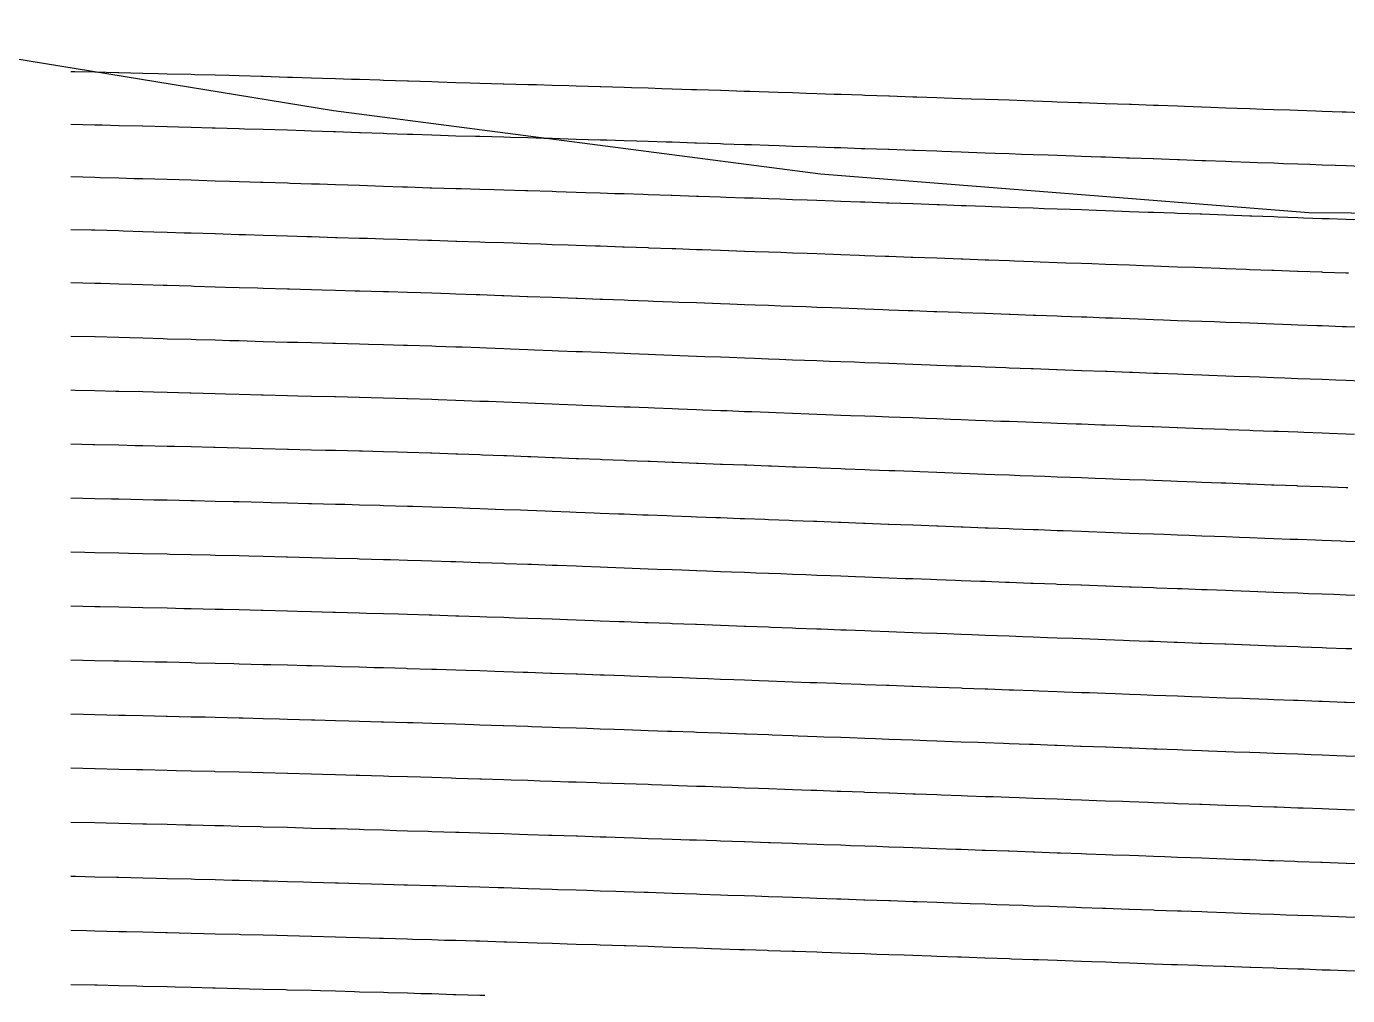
# Model space of a CAD drawing. Header units: metres. Extents: x 0 to 7092, y 40 to 458.
# Drawn here: x 222.2 to 395.8, y 40 to 167.4 of the extents above; entities that cross this region are included whole.
import ezdxf

# ---------------------------------------------------------------- set-up
doc = ezdxf.new("R2010")
doc.units = ezdxf.units.M

msp = doc.modelspace()

# ---------------------------------------------------------------- linework, layer by layer
at = {"color": 1}
msp.add_lwpolyline([(194.87, 167.37), (262.54, 156.32), (262.54, 156.32), (262.54, 156.32), (262.54, 156.32), (262.54, 156.32), (262.54, 156.32), (326.5, 148), (326.5, 148), (326.5, 148), (326.5, 148), (326.5, 148), (326.5, 148), (326.5, 148), (326.5, 148), (326.5, 148), (390.67, 142.92), (390.67, 142.92), (390.67, 142.92), (390.67, 142.92), (390.67, 142.92), (390.67, 142.92), (463.38, 142.37)], dxfattribs=at)
at = {"layer": 'Contour_Level_10'}
msp.add_lwpolyline([(396.75, 141.95), (395.57, 141.99), (393.37, 142.07), (392.41, 142.1), (389.98, 142.19), (389.25, 142.22), (386.59, 142.32), (386.09, 142.33), (383.19, 142.44), (382.93, 142.45), (379.79, 142.56), (379.76, 142.56), (376.6, 142.68), (376.39, 142.68), (373.44, 142.79), (372.99, 142.81), (370.28, 142.91), (369.58, 142.93), (367.12, 143.02), (366.17, 143.05), (363.96, 143.13), (362.76, 143.18), (360.79, 143.25), (359.34, 143.3), (357.63, 143.36), (355.91, 143.42), (354.47, 143.48), (352.48, 143.55), (351.31, 143.59), (349.04, 143.67), (348.15, 143.7), (345.6, 143.79), (344.99, 143.81), (342.15, 143.92), (341.82, 143.93), (338.69, 144.04), (338.66, 144.04), (335.5, 144.15), (335.22, 144.16), (332.34, 144.26), (331.75, 144.29), (329.18, 144.38), (328.25, 144.41), (326.01, 144.49), (324.75, 144.53), (322.85, 144.6), (321.22, 144.65), (319.69, 144.71), (317.68, 144.78), (316.53, 144.82), (314.11, 144.9), (313.37, 144.93), (310.52, 145.02), (310.21, 145.03), (307.04, 145.14), (306.89, 145.15), (303.88, 145.25), (303.21, 145.27), (300.72, 145.35), (299.47, 145.39), (297.56, 145.46), (295.66, 145.52), (294.4, 145.56), (291.77, 145.64), (291.24, 145.66), (288.07, 145.75), (287.75, 145.76), (284.91, 145.85), (283.58, 145.89), (281.75, 145.94), (279.31, 146.01), (278.59, 146.03), (275.43, 146.13), (275.23, 146.13), (272.26, 146.23), (271.59, 146.26), (269.1, 146.34), (268.02, 146.38), (265.94, 146.45), (264.39, 146.5), (262.78, 146.56), (260.67, 146.62), (259.62, 146.66), (256.85, 146.75), (256.46, 146.76), (253.29, 146.86), (252.93, 146.87), (250.13, 146.96), (248.92, 146.99), (246.97, 147.05), (244.82, 147.12), (243.81, 147.15), (240.65, 147.24), (240.63, 147.24), (237.49, 147.33), (236.32, 147.36), (234.32, 147.42), (231.87, 147.49), (231.16, 147.51), (228, 147.59)], dxfattribs=at)
at = {"layer": 'Contour_Level_11'}
msp.add_lwpolyline([(395.91, 134.93), (395.57, 134.94), (392.54, 135.05), (392.41, 135.06), (389.25, 135.17), (389.17, 135.17), (386.09, 135.29), (385.8, 135.3), (382.93, 135.4), (382.43, 135.42), (379.76, 135.52), (379.05, 135.54), (376.6, 135.63), (375.68, 135.67), (373.44, 135.75), (372.3, 135.79), (370.28, 135.86), (368.92, 135.91), (367.12, 135.98), (365.54, 136.04), (363.96, 136.09), (362.16, 136.16), (360.79, 136.21), (358.77, 136.28), (357.63, 136.32), (355.39, 136.41), (354.47, 136.44), (352, 136.53), (351.31, 136.55), (348.6, 136.65), (348.15, 136.67), (345.21, 136.77), (344.99, 136.78), (341.82, 136.9), (341.81, 136.9), (338.66, 137.01), (338.41, 137.02), (335.5, 137.13), (335, 137.14), (332.34, 137.24), (331.59, 137.27), (329.18, 137.35), (328.17, 137.39), (326.01, 137.47), (324.75, 137.51), (322.85, 137.58), (321.31, 137.64), (319.69, 137.69), (317.88, 137.76), (316.53, 137.81), (314.43, 137.88), (313.37, 137.92), (310.96, 138.01), (310.21, 138.03), (307.49, 138.13), (307.04, 138.14), (304, 138.25), (303.88, 138.26), (300.72, 138.37), (300.48, 138.38), (297.56, 138.48), (296.94, 138.5), (294.4, 138.59), (293.37, 138.62), (291.24, 138.69), (289.77, 138.74), (288.07, 138.8), (286.13, 138.87), (284.91, 138.91), (282.45, 138.99), (281.75, 139.01), (278.74, 139.11), (278.59, 139.12), (275.43, 139.22), (274.93, 139.24), (272.26, 139.32), (270.96, 139.36), (269.1, 139.42), (266.99, 139.48), (265.94, 139.52), (263.01, 139.61), (262.78, 139.61), (259.62, 139.71), (259.01, 139.73), (256.46, 139.81), (254.99, 139.85), (253.29, 139.9), (250.96, 139.98), (250.13, 140), (246.97, 140.1), (246.94, 140.1), (243.81, 140.19), (242.92, 140.22), (240.65, 140.29), (238.91, 140.35), (237.49, 140.39), (234.89, 140.47), (234.32, 140.49), (231.16, 140.58), (230.74, 140.59), (228, 140.66)], dxfattribs=at)
at = {"layer": 'Contour_Level_12'}
msp.add_lwpolyline([(398.41, 127.79), (395.57, 127.89), (395.06, 127.91), (392.41, 128.01), (391.71, 128.03), (389.25, 128.12), (388.36, 128.16), (386.09, 128.24), (385.01, 128.28), (382.93, 128.36), (381.65, 128.4), (379.76, 128.47), (378.3, 128.53), (376.6, 128.59), (374.95, 128.65), (373.44, 128.7), (371.59, 128.77), (370.28, 128.82), (368.24, 128.89), (367.12, 128.94), (364.88, 129.02), (363.96, 129.05), (361.53, 129.14), (360.79, 129.17), (358.17, 129.26), (357.63, 129.28), (354.82, 129.39), (354.47, 129.4), (351.47, 129.51), (351.31, 129.52), (348.15, 129.63), (348.11, 129.63), (344.99, 129.75), (344.76, 129.76), (341.82, 129.86), (341.4, 129.88), (338.66, 129.98), (338.05, 130), (335.5, 130.1), (334.69, 130.13), (332.34, 130.21), (331.34, 130.25), (329.18, 130.33), (327.99, 130.37), (326.01, 130.44), (324.64, 130.5), (322.85, 130.56), (321.29, 130.62), (319.69, 130.68), (317.94, 130.74), (316.53, 130.79), (314.6, 130.86), (313.37, 130.91), (311.25, 130.99), (310.21, 131.03), (307.91, 131.11), (307.04, 131.14), (304.58, 131.23), (303.88, 131.26), (301.24, 131.36), (300.72, 131.38), (297.91, 131.48), (297.56, 131.49), (294.59, 131.6), (294.4, 131.61), (291.27, 131.73), (291.24, 131.73), (288.07, 131.85), (287.95, 131.85), (284.91, 131.96), (284.63, 131.97), (281.75, 132.08), (281.27, 132.1), (278.59, 132.19), (277.82, 132.22), (275.43, 132.3), (274, 132.34), (272.26, 132.39), (269.75, 132.47), (269.1, 132.48), (265.94, 132.57), (265.39, 132.59), (262.78, 132.66), (261.04, 132.71), (259.62, 132.75), (256.75, 132.83), (256.46, 132.84), (253.29, 132.94), (252.52, 132.96), (250.13, 133.03), (248.34, 133.08), (246.97, 133.12), (244.22, 133.2), (243.81, 133.22), (240.65, 133.31), (240.14, 133.33), (237.49, 133.41), (236.08, 133.45), (234.32, 133.5), (231.93, 133.57), (231.16, 133.6), (228, 133.68)], dxfattribs=at)
at = {"layer": 'Contour_Level_13'}
msp.add_lwpolyline([(397.55, 120.77), (395.57, 120.84), (394.21, 120.89), (392.41, 120.96), (390.87, 121.02), (389.25, 121.07), (387.53, 121.14), (386.09, 121.19), (384.2, 121.26), (382.93, 121.31), (380.86, 121.38), (379.76, 121.42), (377.52, 121.51), (376.6, 121.54), (374.19, 121.63), (373.44, 121.66), (370.85, 121.75), (370.28, 121.77), (367.52, 121.88), (367.12, 121.89), (364.18, 122), (363.96, 122.01), (360.85, 122.12), (360.79, 122.13), (357.63, 122.24), (357.52, 122.25), (354.47, 122.36), (354.19, 122.37), (351.31, 122.48), (350.87, 122.49), (348.15, 122.59), (347.54, 122.62), (344.99, 122.71), (344.22, 122.74), (341.82, 122.83), (340.91, 122.86), (338.66, 122.95), (337.59, 122.98), (335.5, 123.06), (334.28, 123.11), (332.34, 123.18), (330.98, 123.23), (329.18, 123.3), (327.68, 123.35), (326.01, 123.42), (324.39, 123.48), (322.85, 123.53), (321.1, 123.6), (319.69, 123.65), (317.82, 123.72), (316.53, 123.77), (314.56, 123.85), (313.37, 123.89), (311.3, 123.97), (310.21, 124.01), (308.05, 124.09), (307.04, 124.13), (304.82, 124.22), (303.88, 124.25), (301.61, 124.34), (300.72, 124.37), (298.41, 124.46), (297.56, 124.5), (295.23, 124.59), (294.4, 124.62), (292.07, 124.71), (291.24, 124.74), (288.93, 124.83), (288.07, 124.87), (285.79, 124.95), (284.91, 124.99), (282.63, 125.08), (281.75, 125.11), (279.42, 125.2), (278.59, 125.23), (275.95, 125.32), (275.43, 125.34), (272.26, 125.43), (271.74, 125.45), (269.1, 125.52), (267.11, 125.57), (265.94, 125.6), (262.78, 125.68), (262.44, 125.69), (259.62, 125.77), (257.83, 125.82), (256.46, 125.85), (253.3, 125.94), (253.29, 125.94), (250.13, 126.03), (248.86, 126.06), (246.97, 126.12), (244.48, 126.19), (243.81, 126.21), (240.65, 126.29), (240.13, 126.31), (237.49, 126.38), (235.74, 126.43), (234.32, 126.47), (231.19, 126.56), (231.16, 126.56), (228, 126.63)], dxfattribs=at)
at = {"layer": 'Contour_Level_14'}
msp.add_lwpolyline([(396.68, 113.75), (395.57, 113.79), (393.35, 113.87), (392.41, 113.91), (390.02, 114), (389.25, 114.03), (386.69, 114.12), (386.09, 114.14), (383.36, 114.24), (382.93, 114.26), (380.03, 114.37), (379.76, 114.38), (376.71, 114.49), (376.6, 114.49), (373.44, 114.61), (373.39, 114.61), (370.28, 114.73), (370.06, 114.74), (367.12, 114.85), (366.74, 114.86), (363.96, 114.96), (363.43, 114.98), (360.79, 115.08), (360.11, 115.11), (357.63, 115.2), (356.8, 115.23), (354.47, 115.31), (353.49, 115.35), (351.31, 115.43), (350.19, 115.47), (348.15, 115.55), (346.89, 115.6), (344.99, 115.67), (343.59, 115.72), (341.82, 115.79), (340.3, 115.84), (338.66, 115.91), (337.01, 115.97), (335.5, 116.02), (333.73, 116.09), (332.34, 116.14), (330.46, 116.21), (329.18, 116.26), (327.2, 116.34), (326.01, 116.38), (323.94, 116.46), (322.85, 116.5), (320.7, 116.58), (319.69, 116.62), (317.47, 116.71), (316.53, 116.74), (314.25, 116.83), (313.37, 116.86), (311.04, 116.95), (310.21, 116.98), (307.85, 117.08), (307.04, 117.11), (304.68, 117.2), (303.88, 117.23), (301.52, 117.32), (300.72, 117.35), (298.39, 117.44), (297.56, 117.48), (295.27, 117.57), (294.4, 117.6), (292.17, 117.69), (291.24, 117.73), (289.08, 117.81), (288.07, 117.85), (285.99, 117.94), (284.91, 117.98), (282.88, 118.06), (281.75, 118.1), (279.69, 118.18), (278.59, 118.23), (276.26, 118.31), (275.43, 118.34), (272.26, 118.43), (272.15, 118.43), (269.1, 118.51), (267.46, 118.55), (265.94, 118.59), (262.78, 118.67), (262.65, 118.68), (259.62, 118.75), (257.83, 118.8), (256.46, 118.83), (253.29, 118.92), (253.06, 118.92), (250.13, 119), (248.34, 119.05), (246.97, 119.08), (243.81, 119.16), (243.63, 119.17), (240.65, 119.25), (238.86, 119.29), (237.49, 119.33), (234.32, 119.41), (233.93, 119.41), (231.16, 119.48), (228.58, 119.54), (228, 119.55)], dxfattribs=at)
at = {"layer": 'Contour_Level_15'}
msp.add_lwpolyline([(395.79, 106.73), (395.57, 106.74), (392.46, 106.86), (392.41, 106.86), (389.25, 106.97), (389.14, 106.98), (386.09, 107.09), (385.82, 107.1), (382.93, 107.21), (382.49, 107.23), (379.76, 107.33), (379.17, 107.35), (376.6, 107.44), (375.86, 107.47), (373.44, 107.56), (372.54, 107.59), (370.28, 107.68), (369.23, 107.72), (367.12, 107.8), (365.91, 107.84), (363.96, 107.91), (362.61, 107.96), (360.79, 108.03), (359.3, 108.09), (357.63, 108.15), (356, 108.21), (354.47, 108.27), (352.7, 108.33), (351.31, 108.39), (349.41, 108.46), (348.15, 108.5), (346.12, 108.58), (344.99, 108.62), (342.84, 108.7), (341.82, 108.74), (339.56, 108.83), (338.66, 108.86), (336.29, 108.95), (335.5, 108.98), (333.03, 109.07), (332.34, 109.1), (329.77, 109.2), (329.18, 109.22), (326.53, 109.32), (326.01, 109.34), (323.29, 109.44), (322.85, 109.46), (320.06, 109.56), (319.69, 109.58), (316.85, 109.69), (316.53, 109.7), (313.65, 109.81), (313.37, 109.82), (310.46, 109.93), (310.21, 109.94), (307.28, 110.06), (307.04, 110.07), (304.12, 110.18), (303.88, 110.19), (300.97, 110.3), (300.72, 110.31), (297.83, 110.43), (297.56, 110.44), (294.7, 110.55), (294.4, 110.56), (291.58, 110.67), (291.24, 110.69), (288.45, 110.8), (288.07, 110.81), (285.31, 110.92), (284.91, 110.93), (282.12, 111.04), (281.75, 111.06), (278.84, 111.17), (278.59, 111.17), (275.43, 111.28), (275.25, 111.29), (272.26, 111.38), (270.95, 111.41), (269.1, 111.46), (266.31, 111.53), (265.94, 111.54), (262.78, 111.62), (261.49, 111.66), (259.62, 111.7), (256.6, 111.78), (256.46, 111.78), (253.29, 111.86), (251.69, 111.9), (250.13, 111.94), (246.97, 112.02), (246.74, 112.03), (243.81, 112.1), (241.69, 112.15), (240.65, 112.18), (237.49, 112.25), (236.46, 112.27), (234.32, 112.32), (231.16, 112.39), (230.89, 112.4), (228, 112.46)], dxfattribs=at)
at = {"layer": 'Contour_Level_16'}
msp.add_lwpolyline([(398.21, 99.59), (395.57, 99.69), (394.88, 99.71), (392.41, 99.81), (391.56, 99.84), (389.25, 99.92), (388.23, 99.96), (386.09, 100.04), (384.91, 100.08), (382.93, 100.16), (381.59, 100.21), (379.76, 100.27), (378.27, 100.33), (376.6, 100.39), (374.95, 100.45), (373.44, 100.51), (371.64, 100.58), (370.28, 100.63), (368.33, 100.7), (367.12, 100.74), (365.02, 100.82), (363.96, 100.86), (361.71, 100.95), (360.79, 100.98), (358.41, 101.07), (357.63, 101.1), (355.11, 101.19), (354.47, 101.22), (351.82, 101.32), (351.31, 101.33), (348.53, 101.44), (348.15, 101.45), (345.24, 101.56), (344.99, 101.57), (341.96, 101.68), (341.82, 101.69), (338.69, 101.81), (338.66, 101.81), (335.5, 101.93), (335.42, 101.93), (332.34, 102.05), (332.16, 102.05), (329.18, 102.17), (328.9, 102.18), (326.01, 102.29), (325.65, 102.3), (322.85, 102.41), (322.41, 102.42), (319.69, 102.53), (319.18, 102.55), (316.53, 102.65), (315.96, 102.67), (313.37, 102.77), (312.74, 102.79), (310.21, 102.89), (309.54, 102.92), (307.04, 103.01), (306.34, 103.04), (303.88, 103.13), (303.14, 103.16), (300.72, 103.26), (299.95, 103.29), (297.56, 103.38), (296.76, 103.41), (294.4, 103.5), (293.56, 103.53), (291.24, 103.62), (290.34, 103.65), (288.07, 103.74), (287.1, 103.78), (284.91, 103.86), (283.81, 103.9), (281.75, 103.98), (280.43, 104.02), (278.59, 104.09), (276.88, 104.15), (275.43, 104.2), (272.94, 104.27), (272.26, 104.29), (269.1, 104.38), (268.61, 104.39), (265.94, 104.47), (264.01, 104.52), (262.78, 104.55), (259.62, 104.63), (259.25, 104.64), (256.46, 104.71), (254.35, 104.76), (253.29, 104.79), (250.13, 104.87), (249.34, 104.89), (246.97, 104.94), (244.21, 105.01), (243.81, 105.02), (240.65, 105.09), (238.9, 105.13), (237.49, 105.16), (234.32, 105.23), (233.35, 105.26), (231.16, 105.3), (228, 105.37)], dxfattribs=at)
at = {"layer": 'Contour_Level_17'}
msp.add_lwpolyline([(397.28, 92.57), (395.57, 92.64), (393.95, 92.7), (392.41, 92.75), (390.62, 92.82), (389.25, 92.87), (387.29, 92.94), (386.09, 92.99), (383.96, 93.07), (382.93, 93.1), (380.64, 93.19), (379.76, 93.22), (377.32, 93.31), (376.6, 93.34), (374, 93.44), (373.44, 93.46), (370.68, 93.56), (370.28, 93.57), (367.36, 93.68), (367.12, 93.69), (364.05, 93.8), (363.96, 93.81), (360.79, 93.93), (360.74, 93.93), (357.63, 94.04), (357.43, 94.05), (354.47, 94.16), (354.13, 94.17), (351.31, 94.28), (350.83, 94.3), (348.15, 94.4), (347.53, 94.42), (344.99, 94.52), (344.24, 94.54), (341.82, 94.63), (340.95, 94.67), (338.66, 94.75), (337.66, 94.79), (335.5, 94.87), (334.39, 94.91), (332.34, 94.99), (331.11, 95.04), (329.18, 95.11), (327.84, 95.16), (326.01, 95.23), (324.57, 95.28), (322.85, 95.35), (321.31, 95.41), (319.69, 95.47), (318.06, 95.53), (316.53, 95.59), (314.8, 95.65), (313.37, 95.71), (311.55, 95.77), (310.21, 95.83), (308.29, 95.9), (307.04, 95.95), (305.04, 96.02), (303.88, 96.06), (301.78, 96.14), (300.72, 96.18), (298.51, 96.27), (297.56, 96.3), (295.22, 96.39), (294.4, 96.42), (291.9, 96.51), (291.24, 96.54), (288.54, 96.64), (288.07, 96.65), (285.13, 96.76), (284.91, 96.77), (281.75, 96.88), (281.62, 96.88), (278.59, 96.99), (277.96, 97.01), (275.43, 97.09), (274.1, 97.13), (272.26, 97.19), (270, 97.25), (269.1, 97.28), (265.94, 97.37), (265.65, 97.38), (262.78, 97.45), (261.07, 97.5), (259.62, 97.54), (256.46, 97.62), (256.32, 97.62), (253.29, 97.7), (251.39, 97.74), (250.13, 97.78), (246.97, 97.85), (246.31, 97.87), (243.81, 97.93), (241.05, 97.99), (240.65, 98), (237.49, 98.07), (235.57, 98.11), (234.32, 98.14), (231.16, 98.21), (229.85, 98.24), (228, 98.28)], dxfattribs=at)
at = {"layer": 'Contour_Level_18'}
msp.add_lwpolyline([(396.33, 85.56), (395.57, 85.58), (392.99, 85.68), (392.41, 85.7), (389.65, 85.8), (389.25, 85.82), (386.31, 85.92), (386.09, 85.93), (382.98, 86.05), (382.93, 86.05), (379.76, 86.17), (379.64, 86.17), (376.6, 86.28), (376.31, 86.29), (373.44, 86.4), (372.98, 86.42), (370.28, 86.52), (369.65, 86.54), (367.12, 86.63), (366.33, 86.66), (363.96, 86.75), (363, 86.79), (360.79, 86.87), (359.68, 86.91), (357.63, 86.99), (356.36, 87.03), (354.47, 87.1), (353.04, 87.16), (351.31, 87.22), (349.73, 87.28), (348.15, 87.34), (346.42, 87.4), (344.99, 87.46), (343.11, 87.53), (341.82, 87.57), (339.8, 87.65), (338.66, 87.69), (336.5, 87.77), (335.5, 87.81), (333.19, 87.89), (332.34, 87.93), (329.89, 88.02), (329.18, 88.04), (326.59, 88.14), (326.01, 88.16), (323.29, 88.26), (322.85, 88.28), (319.99, 88.39), (319.69, 88.4), (316.69, 88.51), (316.53, 88.52), (313.39, 88.63), (313.37, 88.63), (310.21, 88.75), (310.08, 88.76), (307.04, 88.87), (306.76, 88.88), (303.88, 88.99), (303.42, 89), (300.72, 89.1), (300.07, 89.13), (297.56, 89.22), (296.69, 89.25), (294.4, 89.33), (293.28, 89.37), (291.24, 89.45), (289.82, 89.5), (288.07, 89.56), (286.3, 89.62), (284.91, 89.67), (282.69, 89.74), (281.75, 89.77), (278.97, 89.86), (278.59, 89.88), (275.43, 89.98), (275.11, 89.99), (272.26, 90.08), (271.06, 90.11), (269.1, 90.17), (266.84, 90.23), (265.94, 90.26), (262.78, 90.35), (262.42, 90.36), (259.62, 90.43), (257.79, 90.48), (256.46, 90.52), (253.29, 90.6), (253, 90.6), (250.13, 90.68), (248.01, 90.73), (246.97, 90.75), (243.81, 90.83), (242.84, 90.85), (240.65, 90.9), (237.49, 90.97), (237.48, 90.97), (234.32, 91.04), (231.88, 91.1), (231.16, 91.11), (228, 91.18)], dxfattribs=at)
at = {"layer": 'Contour_Level_19'}
msp.add_lwpolyline([(398.71, 78.41), (395.57, 78.53), (395.35, 78.54), (392.41, 78.65), (392, 78.66), (389.25, 78.76), (388.65, 78.78), (386.09, 78.88), (385.3, 78.91), (382.93, 78.99), (381.95, 79.03), (379.76, 79.11), (378.6, 79.15), (376.6, 79.23), (375.25, 79.28), (373.44, 79.34), (371.91, 79.4), (370.28, 79.46), (368.56, 79.52), (367.12, 79.58), (365.22, 79.65), (363.96, 79.69), (361.88, 79.77), (360.79, 79.81), (358.54, 79.89), (357.63, 79.93), (355.2, 80.02), (354.47, 80.04), (351.86, 80.14), (351.31, 80.16), (348.52, 80.26), (348.15, 80.28), (345.19, 80.38), (344.99, 80.39), (341.85, 80.51), (341.82, 80.51), (338.66, 80.63), (338.52, 80.63), (335.5, 80.74), (335.18, 80.75), (332.34, 80.86), (331.85, 80.88), (329.18, 80.98), (328.51, 81), (326.01, 81.09), (325.17, 81.12), (322.85, 81.21), (321.82, 81.25), (319.69, 81.32), (318.47, 81.37), (316.53, 81.44), (315.11, 81.49), (313.37, 81.56), (311.74, 81.62), (310.21, 81.67), (308.36, 81.74), (307.04, 81.79), (304.95, 81.86), (303.88, 81.9), (301.53, 81.98), (300.72, 82.01), (298.07, 82.11), (297.56, 82.13), (294.58, 82.23), (294.4, 82.24), (291.24, 82.35), (291.04, 82.35), (288.07, 82.46), (287.43, 82.48), (284.91, 82.56), (283.74, 82.6), (281.75, 82.67), (279.96, 82.72), (278.59, 82.77), (276.07, 82.85), (275.43, 82.87), (272.26, 82.96), (272.05, 82.97), (269.1, 83.06), (267.86, 83.09), (265.94, 83.15), (263.51, 83.22), (262.78, 83.24), (259.62, 83.32), (258.99, 83.34), (256.46, 83.41), (254.3, 83.46), (253.29, 83.49), (250.13, 83.57), (249.42, 83.59), (246.97, 83.65), (244.36, 83.71), (243.81, 83.72), (240.65, 83.8), (239.11, 83.83), (237.49, 83.87), (234.32, 83.94), (233.65, 83.95), (231.16, 84.01), (228, 84.08)], dxfattribs=at)
at = {"layer": 'Contour_Level_20'}
msp.add_lwpolyline([(397.72, 71.4), (395.57, 71.47), (394.34, 71.52), (392.41, 71.59), (390.97, 71.64), (389.25, 71.71), (387.61, 71.77), (386.09, 71.82), (384.24, 71.89), (382.93, 71.94), (380.87, 72.01), (379.76, 72.05), (377.5, 72.14), (376.6, 72.17), (374.14, 72.26), (373.44, 72.28), (370.77, 72.38), (370.28, 72.4), (367.41, 72.5), (367.12, 72.52), (364.04, 72.63), (363.96, 72.63), (360.79, 72.75), (360.68, 72.75), (357.63, 72.86), (357.31, 72.87), (354.47, 72.98), (353.95, 73), (351.31, 73.09), (350.58, 73.12), (348.15, 73.21), (347.22, 73.24), (344.99, 73.32), (343.85, 73.37), (341.82, 73.44), (340.48, 73.49), (338.66, 73.56), (337.11, 73.61), (335.5, 73.67), (333.73, 73.74), (332.34, 73.79), (330.35, 73.86), (329.18, 73.9), (326.97, 73.98), (326.01, 74.02), (323.57, 74.11), (322.85, 74.13), (320.17, 74.23), (319.69, 74.25), (316.76, 74.35), (316.53, 74.36), (313.37, 74.47), (313.33, 74.47), (310.21, 74.59), (309.89, 74.6), (307.04, 74.7), (306.42, 74.72), (303.88, 74.81), (302.92, 74.84), (300.72, 74.92), (299.4, 74.97), (297.56, 75.03), (295.83, 75.09), (294.4, 75.14), (292.22, 75.21), (291.24, 75.25), (288.54, 75.34), (288.07, 75.35), (284.91, 75.46), (284.8, 75.46), (281.75, 75.56), (280.97, 75.58), (278.59, 75.66), (277.04, 75.71), (275.43, 75.76), (273, 75.83), (272.26, 75.85), (269.1, 75.94), (268.83, 75.95), (265.94, 76.04), (264.52, 76.08), (262.78, 76.12), (260.06, 76.2), (259.62, 76.21), (256.46, 76.29), (255.44, 76.32), (253.29, 76.38), (250.65, 76.44), (250.13, 76.46), (246.97, 76.54), (245.68, 76.57), (243.81, 76.61), (240.65, 76.69), (240.55, 76.69), (237.49, 76.76), (235.21, 76.81), (234.32, 76.83), (231.16, 76.9), (229.67, 76.94), (228, 76.97)], dxfattribs=at)
at = {"layer": 'Contour_Level_21'}
msp.add_lwpolyline([(396.7, 64.38), (395.57, 64.42), (393.31, 64.5), (392.41, 64.53), (389.92, 64.62), (389.25, 64.65), (386.53, 64.75), (386.09, 64.76), (383.14, 64.87), (382.93, 64.88), (379.76, 64.99), (379.75, 64.99), (376.6, 65.11), (376.36, 65.12), (373.44, 65.22), (372.97, 65.24), (370.28, 65.34), (369.57, 65.36), (367.12, 65.45), (366.18, 65.49), (363.96, 65.57), (362.79, 65.61), (360.79, 65.68), (359.4, 65.73), (357.63, 65.8), (356, 65.86), (354.47, 65.91), (352.61, 65.98), (351.31, 66.03), (349.21, 66.1), (348.15, 66.14), (345.81, 66.23), (344.99, 66.25), (342.4, 66.35), (341.82, 66.37), (338.99, 66.47), (338.66, 66.48), (335.58, 66.59), (335.5, 66.6), (332.34, 66.71), (332.15, 66.72), (329.18, 66.82), (328.72, 66.84), (326.01, 66.94), (325.28, 66.96), (322.85, 67.05), (321.83, 67.09), (319.69, 67.16), (318.36, 67.21), (316.53, 67.28), (314.88, 67.33), (313.37, 67.39), (311.38, 67.46), (310.21, 67.5), (307.85, 67.58), (307.04, 67.61), (304.3, 67.7), (303.88, 67.72), (300.72, 67.83), (300.71, 67.83), (297.56, 67.93), (297.08, 67.95), (294.4, 68.04), (293.4, 68.07), (291.24, 68.14), (289.66, 68.2), (288.07, 68.25), (285.86, 68.32), (284.91, 68.35), (281.99, 68.44), (281.75, 68.45), (278.59, 68.55), (278.03, 68.56), (275.43, 68.64), (273.96, 68.69), (272.26, 68.74), (269.79, 68.81), (269.1, 68.83), (265.94, 68.92), (265.5, 68.93), (262.78, 69.01), (261.07, 69.06), (259.62, 69.1), (256.51, 69.18), (256.46, 69.18), (253.29, 69.26), (251.78, 69.3), (250.13, 69.35), (246.97, 69.42), (246.9, 69.43), (243.81, 69.5), (241.85, 69.55), (240.65, 69.58), (237.49, 69.65), (236.62, 69.67), (234.32, 69.73), (231.22, 69.8), (231.16, 69.8), (228, 69.87)], dxfattribs=at)
at = {"layer": 'Contour_Level_22'}
msp.add_lwpolyline([(398.74, 57.25), (395.65, 57.36), (395.57, 57.36), (392.41, 57.48), (392.24, 57.48), (389.25, 57.59), (388.82, 57.61), (386.09, 57.71), (385.41, 57.73), (382.93, 57.82), (381.99, 57.85), (379.76, 57.93), (378.58, 57.98), (376.6, 58.05), (375.16, 58.1), (373.44, 58.16), (371.74, 58.22), (370.28, 58.27), (368.32, 58.35), (367.12, 58.39), (364.9, 58.47), (363.96, 58.5), (361.47, 58.59), (360.79, 58.62), (358.05, 58.71), (357.63, 58.73), (354.62, 58.84), (354.47, 58.84), (351.31, 58.96), (351.18, 58.96), (348.15, 59.07), (347.75, 59.08), (344.99, 59.18), (344.3, 59.21), (341.82, 59.3), (340.85, 59.33), (338.66, 59.41), (337.4, 59.45), (335.5, 59.52), (333.93, 59.58), (332.34, 59.63), (330.46, 59.7), (329.18, 59.75), (326.97, 59.82), (326.01, 59.86), (323.47, 59.95), (322.85, 59.97), (319.95, 60.07), (319.69, 60.08), (316.53, 60.19), (316.42, 60.19), (313.37, 60.3), (312.86, 60.32), (310.21, 60.41), (309.28, 60.44), (307.04, 60.51), (305.66, 60.56), (303.88, 60.62), (302.02, 60.68), (300.72, 60.73), (298.33, 60.81), (297.56, 60.83), (294.6, 60.93), (294.4, 60.94), (291.24, 61.04), (290.81, 61.05), (288.07, 61.14), (286.96, 61.18), (284.91, 61.24), (283.04, 61.3), (281.75, 61.34), (279.05, 61.42), (278.59, 61.44), (275.43, 61.53), (274.97, 61.55), (272.26, 61.63), (270.78, 61.67), (269.1, 61.72), (266.49, 61.79), (265.94, 61.81), (262.78, 61.9), (262.08, 61.92), (259.62, 61.98), (257.54, 62.04), (256.46, 62.07), (253.29, 62.15), (252.87, 62.16), (250.13, 62.23), (248.05, 62.29), (246.97, 62.31), (243.81, 62.39), (243.08, 62.41), (240.65, 62.47), (237.95, 62.53), (237.49, 62.54), (234.32, 62.62), (232.64, 62.65), (231.16, 62.69), (228, 62.76)], dxfattribs=at)
at = {"layer": 'Contour_Level_23'}
msp.add_lwpolyline([(398.02, 50.22), (395.57, 50.31), (394.58, 50.34), (392.41, 50.42), (391.14, 50.47), (389.25, 50.53), (387.7, 50.59), (386.09, 50.65), (384.25, 50.71), (382.93, 50.76), (380.81, 50.83), (379.76, 50.87), (377.36, 50.96), (376.6, 50.99), (373.91, 51.08), (373.44, 51.1), (370.46, 51.2), (370.28, 51.21), (367.12, 51.32), (367.01, 51.33), (363.96, 51.44), (363.55, 51.45), (360.79, 51.55), (360.09, 51.57), (357.63, 51.66), (356.63, 51.7), (354.47, 51.77), (353.16, 51.82), (351.31, 51.89), (349.68, 51.94), (348.15, 52), (346.2, 52.07), (344.99, 52.11), (342.71, 52.19), (341.82, 52.22), (339.21, 52.31), (338.66, 52.33), (335.71, 52.44), (335.5, 52.44), (332.34, 52.55), (332.19, 52.56), (329.18, 52.66), (328.65, 52.68), (326.01, 52.77), (325.1, 52.8), (322.85, 52.88), (321.54, 52.93), (319.69, 52.99), (317.95, 53.05), (316.53, 53.1), (314.35, 53.17), (313.37, 53.21), (310.71, 53.3), (310.21, 53.31), (307.05, 53.42), (307.04, 53.42), (303.88, 53.53), (303.35, 53.54), (300.72, 53.63), (299.61, 53.67), (297.56, 53.73), (295.82, 53.79), (294.4, 53.84), (291.99, 53.91), (291.24, 53.94), (288.1, 54.04), (288.07, 54.04), (284.91, 54.14), (284.14, 54.16), (281.75, 54.23), (280.11, 54.28), (278.59, 54.33), (276.01, 54.41), (275.43, 54.42), (272.26, 54.52), (271.81, 54.53), (269.1, 54.61), (267.51, 54.65), (265.94, 54.7), (263.12, 54.77), (262.78, 54.78), (259.62, 54.87), (258.6, 54.9), (256.46, 54.96), (253.96, 55.02), (253.29, 55.04), (250.13, 55.12), (249.19, 55.14), (246.97, 55.2), (244.28, 55.27), (243.81, 55.28), (240.65, 55.36), (239.22, 55.39), (237.49, 55.43), (234.32, 55.51), (234.01, 55.51), (231.16, 55.58), (228.63, 55.64), (228, 55.65)], dxfattribs=at)
at = {"layer": 'Contour_Level_24'}
msp.add_lwpolyline([(396.96, 43.2), (395.57, 43.25), (393.48, 43.32), (392.41, 43.36), (390.01, 43.45), (389.25, 43.47), (386.54, 43.57), (386.09, 43.59), (383.06, 43.69), (382.93, 43.7), (379.76, 43.81), (379.58, 43.82), (376.6, 43.92), (376.1, 43.94), (373.44, 44.03), (372.62, 44.06), (370.28, 44.15), (369.13, 44.19), (367.12, 44.26), (365.64, 44.31), (363.96, 44.37), (362.15, 44.43), (360.79, 44.48), (358.65, 44.56), (357.63, 44.59), (355.14, 44.68), (354.47, 44.7), (351.63, 44.8), (351.31, 44.81), (348.15, 44.92), (348.11, 44.92), (344.99, 45.03), (344.58, 45.05), (341.82, 45.14), (341.04, 45.17), (338.66, 45.25), (337.49, 45.29), (335.5, 45.36), (333.92, 45.42), (332.34, 45.47), (330.35, 45.54), (329.18, 45.58), (326.75, 45.66), (326.01, 45.69), (323.14, 45.79), (322.85, 45.8), (319.69, 45.9), (319.51, 45.91), (316.53, 46.01), (315.85, 46.03), (313.37, 46.12), (312.17, 46.16), (310.21, 46.22), (308.45, 46.28), (307.04, 46.33), (304.71, 46.4), (303.88, 46.43), (300.92, 46.53), (300.72, 46.53), (297.56, 46.63), (297.09, 46.65), (294.4, 46.73), (293.21, 46.77), (291.24, 46.83), (289.28, 46.89), (288.07, 46.93), (285.29, 47.02), (284.91, 47.03), (281.75, 47.13), (281.23, 47.14), (278.59, 47.22), (277.1, 47.26), (275.43, 47.31), (272.89, 47.39), (272.26, 47.41), (269.1, 47.5), (268.58, 47.51), (265.94, 47.58), (264.18, 47.63), (262.78, 47.67), (259.68, 47.76), (259.62, 47.76), (256.46, 47.84), (255.06, 47.88), (253.29, 47.93), (250.33, 48), (250.13, 48.01), (246.97, 48.09), (245.47, 48.13), (243.81, 48.17), (240.65, 48.25), (240.48, 48.25), (237.49, 48.32), (235.33, 48.37), (234.32, 48.4), (231.16, 48.47), (230.05, 48.5), (228, 48.54)], dxfattribs=at)
at = {"layer": 'Contour_Level_25'}
msp.add_lwpolyline([(282.4, 40), (281.75, 40.02), (278.59, 40.11), (278.25, 40.12), (275.43, 40.21), (274.01, 40.25), (272.26, 40.3), (269.7, 40.37), (269.1, 40.39), (265.94, 40.47), (265.3, 40.49), (262.78, 40.56), (260.8, 40.62), (259.62, 40.65), (256.46, 40.73), (256.21, 40.74), (253.29, 40.82), (251.5, 40.86), (250.13, 40.9), (246.97, 40.98), (246.68, 40.98), (243.81, 41.06), (241.73, 41.11), (240.65, 41.13), (237.49, 41.21), (236.66, 41.23), (234.32, 41.29), (231.45, 41.35), (231.16, 41.36), (228, 41.43)], dxfattribs=at)
at = {"layer": 'Contour_Level_8'}
msp.add_lwpolyline([(398.48, 155.98), (395.57, 156.09), (395.05, 156.11), (392.41, 156.2), (391.61, 156.23), (389.25, 156.31), (388.17, 156.35), (386.09, 156.43), (384.72, 156.47), (382.93, 156.54), (381.27, 156.6), (379.76, 156.65), (377.81, 156.72), (376.6, 156.76), (374.34, 156.84), (373.44, 156.88), (370.87, 156.97), (370.28, 156.99), (367.39, 157.09), (367.12, 157.1), (363.96, 157.21), (363.9, 157.21), (360.79, 157.32), (360.41, 157.34), (357.63, 157.43), (356.9, 157.46), (354.47, 157.54), (353.38, 157.58), (351.31, 157.66), (349.85, 157.71), (348.15, 157.77), (346.31, 157.83), (344.99, 157.87), (342.75, 157.95), (341.82, 157.98), (339.18, 158.08), (338.66, 158.09), (335.58, 158.2), (335.5, 158.2), (332.34, 158.31), (331.97, 158.32), (329.18, 158.42), (328.32, 158.44), (326.01, 158.52), (324.65, 158.57), (322.85, 158.63), (320.95, 158.69), (319.69, 158.73), (317.21, 158.81), (316.53, 158.84), (313.43, 158.94), (313.37, 158.94), (310.21, 159.04), (309.58, 159.06), (307.04, 159.14), (305.68, 159.18), (303.88, 159.24), (301.7, 159.31), (300.72, 159.34), (297.64, 159.43), (297.56, 159.43), (294.4, 159.53), (293.46, 159.55), (291.24, 159.62), (289.18, 159.68), (288.07, 159.71), (284.91, 159.8), (284.82, 159.8), (281.75, 159.89), (280.47, 159.92), (278.59, 159.98), (276.3, 160.05), (275.43, 160.07), (272.38, 160.17), (272.26, 160.17), (269.1, 160.28), (268.63, 160.29), (265.94, 160.38), (264.88, 160.41), (262.78, 160.48), (261.07, 160.54), (259.62, 160.58), (257.15, 160.66), (256.46, 160.68), (253.29, 160.78), (253.08, 160.78), (250.13, 160.87), (248.82, 160.91), (246.97, 160.96), (244.32, 161.03), (243.81, 161.04), (240.65, 161.12), (239.48, 161.15), (237.49, 161.2), (234.32, 161.27), (234.18, 161.28), (231.16, 161.34), (228.55, 161.4), (228, 161.41)], dxfattribs=at)
at = {"layer": 'Contour_Level_9'}
msp.add_lwpolyline([(397.61, 148.96), (395.57, 149.04), (394.2, 149.09), (392.41, 149.15), (390.79, 149.21), (389.25, 149.27), (387.37, 149.33), (386.09, 149.38), (383.95, 149.46), (382.93, 149.49), (380.53, 149.58), (379.76, 149.61), (377.1, 149.7), (376.6, 149.72), (373.67, 149.83), (373.44, 149.83), (370.28, 149.95), (370.23, 149.95), (367.12, 150.06), (366.78, 150.07), (363.96, 150.17), (363.33, 150.2), (360.79, 150.29), (359.87, 150.32), (357.63, 150.4), (356.41, 150.44), (354.47, 150.51), (352.94, 150.56), (351.31, 150.62), (349.45, 150.69), (348.15, 150.73), (345.96, 150.81), (344.99, 150.85), (342.46, 150.93), (341.82, 150.96), (338.94, 151.06), (338.66, 151.07), (335.5, 151.18), (335.41, 151.18), (332.34, 151.29), (331.86, 151.3), (329.18, 151.4), (328.29, 151.43), (326.01, 151.5), (324.7, 151.55), (322.85, 151.61), (321.08, 151.67), (319.69, 151.72), (317.44, 151.8), (316.53, 151.83), (313.75, 151.92), (313.37, 151.93), (310.21, 152.04), (310.02, 152.04), (307.04, 152.14), (306.23, 152.17), (303.88, 152.24), (302.38, 152.29), (300.72, 152.34), (298.44, 152.41), (297.56, 152.44), (294.4, 152.53), (294.39, 152.53), (291.24, 152.63), (290.19, 152.66), (288.07, 152.72), (285.8, 152.78), (284.91, 152.81), (281.75, 152.89), (281.17, 152.9), (278.59, 152.97), (276.59, 153.03), (275.43, 153.06), (272.93, 153.15), (272.26, 153.17), (269.54, 153.27), (269.1, 153.29), (266.06, 153.4), (265.94, 153.4), (262.78, 153.51), (262.46, 153.52), (259.62, 153.61), (258.71, 153.64), (256.46, 153.72), (254.83, 153.77), (253.29, 153.81), (250.81, 153.89), (250.13, 153.91), (246.97, 154), (246.6, 154.01), (243.81, 154.09), (242.15, 154.14), (240.65, 154.18), (237.49, 154.26), (237.41, 154.26), (234.32, 154.33), (232.14, 154.38), (231.16, 154.4), (228, 154.47)], dxfattribs=at)

doc.saveas('drawing.dxf')
